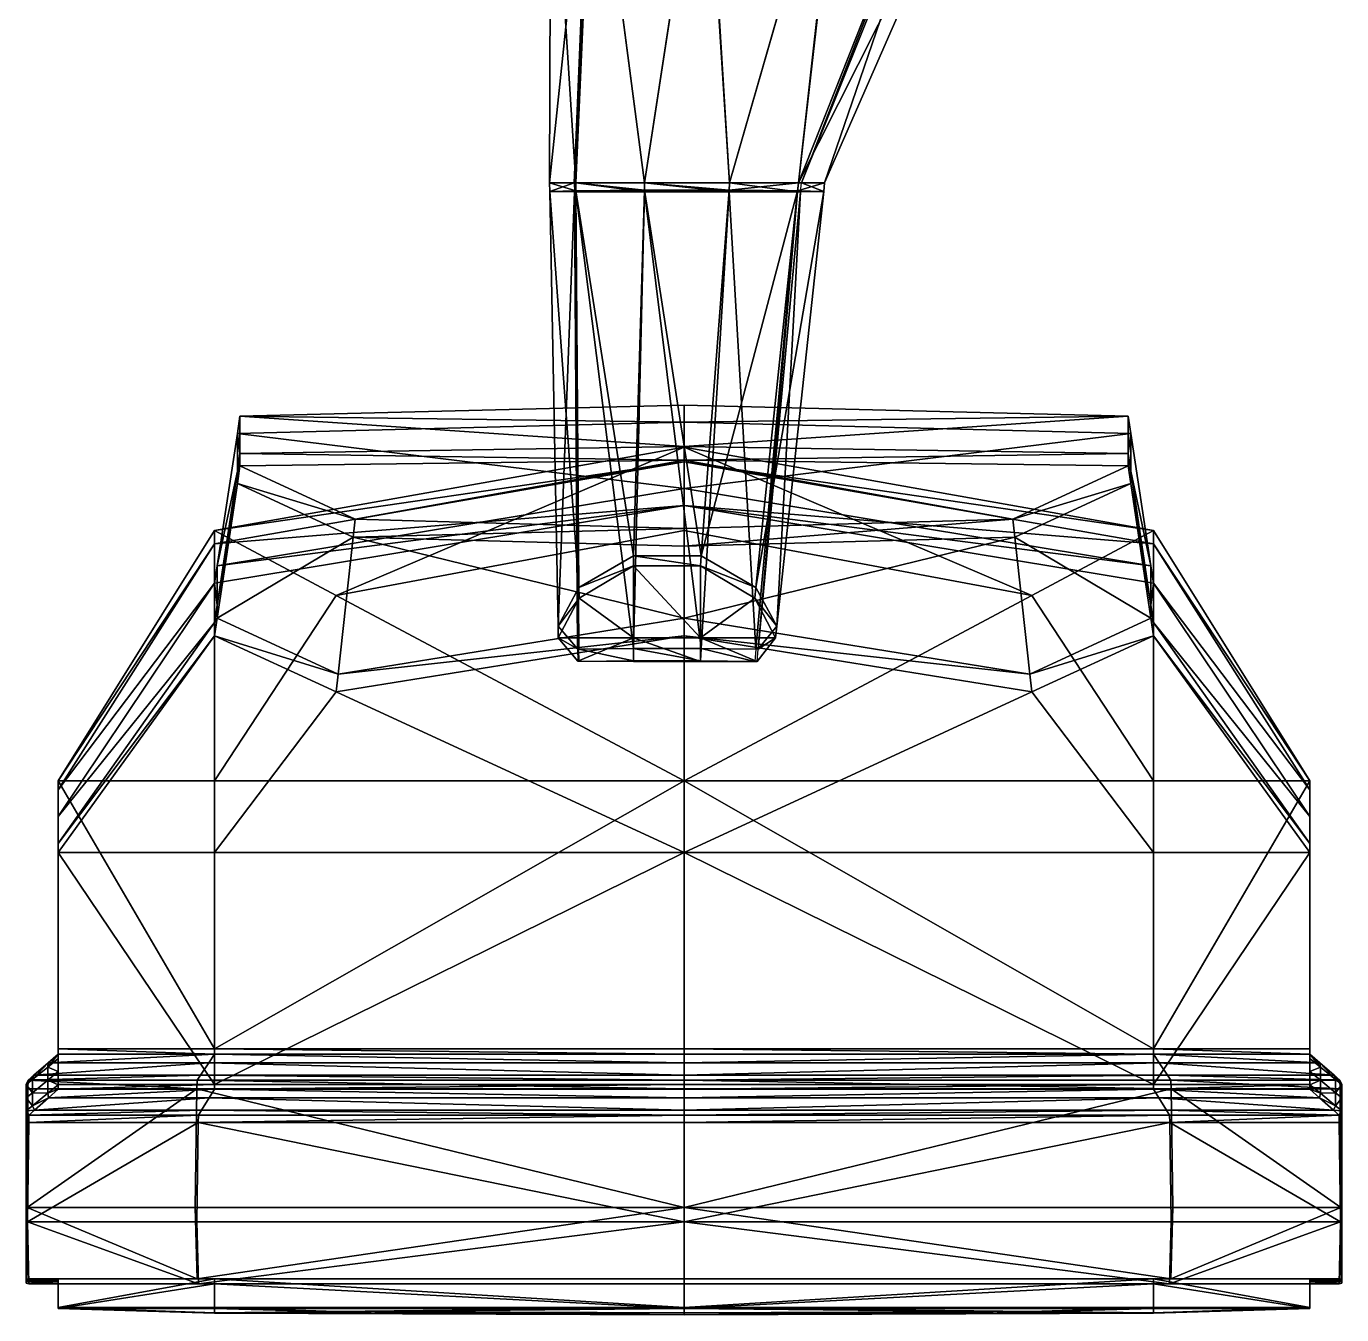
# Model space of a CAD drawing. Header units: centimetres. Extents: x -3.08 to -1.02, y -0.97 to 2.65.
# Drawn here: x -2.0422 to -1.7402, y -0.9738 to -0.6779 of the extents above; entities that cross this region are included whole.
import ezdxf

# ---------------------------------------------------------------- set-up
doc = ezdxf.new("R2010")
doc.units = ezdxf.units.CM
doc.header["$MEASUREMENT"] = 0

msp = doc.modelspace()

# ---------------------------------------------------------------- meshes
at = {"color": 8, "true_color": 0x7f7f7f}
mesh = msp.add_polyface(dxfattribs=at)
corners = [(-1.74748, -0.91376, -0.75315), (-1.74748, -0.85325, -0.75315), (-1.74748, -0.91274, -0.66183), (-1.74748, -0.85119, -0.66183), (-1.78341, -0.79676, -0.75315), (-1.78341, -0.79374, -0.66183), (-1.78341, -0.85119, -0.59132), (-1.78341, -0.91274, -0.59132), (-1.74748, -0.86558, -0.92044), (-1.74748, -0.91991, -0.92044), (-1.74748, -0.86764, -0.99795), (-1.74748, -0.92093, -0.99795), (-1.78341, -0.92093, -1.05465), (-1.78341, -0.86764, -1.05465), (-1.78341, -0.81789, -0.99795), (-1.78341, -0.81487, -0.92044), (-1.74748, -0.85942, -0.8391), (-1.74748, -0.91684, -0.8391), (-1.78341, -0.80582, -0.8391), (-1.78341, -0.81789, -0.99795), (-1.78401, -0.81386, -0.99767), (-1.78341, -0.81487, -0.92044), (-1.78401, -0.81085, -0.92059), (-1.78341, -0.81487, -0.92044), (-1.78401, -0.81085, -0.92059), (-1.78341, -0.80582, -0.8391), (-1.78401, -0.80185, -0.8397), (-1.78864, -0.78005, -0.92172), (-1.78864, -0.78292, -0.99547), (-1.74748, -0.91399, -0.66183), (-1.74748, -0.91499, -0.75315), (-1.78341, -0.91399, -0.59132), (-1.77193, -0.44866, -0.89962), (-1.77321, -0.44658, -0.8994), (-1.78601, -0.44849, -0.85612), (-1.787, -0.44639, -0.85675), (-1.78442, -0.44875, -0.94561), (-1.78568, -0.44672, -0.9451), (-1.77321, -0.44658, -0.8994), (-1.77321, -0.44658, -0.8994), (-1.78568, -0.44672, -0.9451), (-1.78022, -0.4451, -0.89957), (-1.787, -0.44639, -0.85675), (-1.77321, -0.44658, -0.8994), (-1.79258, -0.44466, -0.8608)]
mesh.append_faces([[corners[k] for k in face] for face in [(0, 1, 2), (2, 1, 3), (1, 4, 3), (3, 4, 5), (5, 6, 3), (6, 7, 3), (3, 7, 2), (8, 9, 10), (10, 9, 11), (11, 12, 10), (10, 12, 13), (13, 14, 10), (15, 8, 14), (14, 8, 10), (1, 0, 16), (16, 0, 17), (9, 8, 17), (17, 8, 16), (8, 15, 16), (16, 15, 18), (4, 1, 18), (18, 1, 16), (19, 20, 21), (21, 20, 22), (23, 24, 25), (25, 24, 26), (24, 27, 26), (20, 28, 22), (29, 30, 2), (2, 30, 0), (2, 7, 29), (29, 7, 31), (32, 33, 34), (34, 33, 35), (36, 37, 32), (32, 37, 38), (39, 40, 41), (42, 43, 44)]], dxfattribs={"color": 8})
mesh = msp.add_polyface(dxfattribs=at)
corners = [(-1.99314, -0.77603, -0.92187), (-1.99314, -0.76747, -0.84494), (-1.89119, -0.7744, -0.92187), (-1.89119, -0.76492, -0.84494), (-1.99374, -0.77144, -0.84433), (-1.89119, -0.78408, -0.8397), (-1.89119, -0.76879, -0.84433), (-1.99314, -0.76747, -0.84494), (-1.89119, -0.76492, -0.84494), (-1.99314, -0.77603, -0.92187), (-1.99374, -0.77144, -0.84433), (-1.99314, -0.76747, -0.84494), (-1.88636, -0.62315, -0.87824), (-1.91053, -0.62169, -0.89743), (-1.91202, -0.62368, -0.89707), (-1.91202, -0.62368, -0.89707), (-1.92003, -0.62209, -0.92675), (-1.9218, -0.62385, -0.92719), (-1.92003, -0.62209, -0.92675), (-1.91089, -0.62217, -0.95432), (-1.91263, -0.62381, -0.95513), (-1.91203, -0.62373, -0.95696), (-1.91054, -0.62215, -0.95548), (-1.88646, -0.62383, -0.96938), (-1.88579, -0.62219, -0.96763), (-1.91637, -0.71593, -0.96892), (-1.922, -0.71583, -0.9498), (-1.91638, -0.71387, -0.96881), (-1.92204, -0.71387, -0.94964), (-1.922, -0.71583, -0.9498), (-1.916, -0.71566, -0.93136), (-1.92204, -0.71387, -0.94964), (-1.91601, -0.71387, -0.93108), (-1.916, -0.71566, -0.93136), (-1.90028, -0.71552, -0.91996), (-1.91601, -0.71387, -0.93108), (-1.90023, -0.71387, -0.91962), (-1.90028, -0.71593, -0.97168), (-1.90276, -0.82084, -0.9764), (-1.916, -0.71593, -0.97017), (-1.916, -0.71593, -0.97017), (-1.91561, -0.82089, -0.97429), (-1.9201, -0.81566, -0.95802), (-1.91531, -0.80682, -0.94518), (-1.91531, -0.80682, -0.94518), (-1.90276, -0.79953, -0.93724), (-1.88646, -0.62383, -0.96938), (-1.90023, -0.71387, -0.97159), (-1.91203, -0.62373, -0.95696), (-1.91601, -0.71387, -0.97007), (-1.9218, -0.62385, -0.92719), (-1.91263, -0.62381, -0.95513), (-1.91601, -0.71387, -0.97007), (-1.91203, -0.62373, -0.95696), (-1.90023, -0.71387, -0.97159), (-1.88085, -0.71593, -0.97168), (-1.90028, -0.71593, -0.97168), (-1.90276, -0.79953, -0.93724), (-1.88724, -0.79953, -0.93724), (-1.90028, -0.71552, -0.91996), (-1.88636, -0.62315, -0.87824), (-1.91202, -0.62368, -0.89707), (-1.91202, -0.62368, -0.89707), (-1.9218, -0.62385, -0.92719)]
mesh.append_faces([[corners[k] for k in face] for face in [(0, 1, 2), (2, 1, 3), (4, 5, 6), (4, 6, 7), (7, 6, 8), (9, 10, 11), (12, 13, 14), (15, 16, 17), (18, 19, 17), (17, 19, 20), (21, 22, 23), (23, 22, 24), (25, 26, 27), (27, 26, 28), (29, 30, 31), (31, 30, 32), (33, 34, 35), (35, 34, 36), (37, 38, 39), (40, 41, 25), (25, 42, 26), (29, 43, 30), (44, 45, 33), (33, 45, 34), (46, 47, 48), (48, 47, 49), (50, 51, 28), (28, 51, 27), (52, 27, 53), (53, 27, 51), (54, 55, 56), (39, 49, 37), (37, 49, 47), (57, 58, 59), (60, 61, 36), (36, 61, 35), (62, 63, 32), (32, 63, 31)]], dxfattribs={"color": 8})
mesh = msp.add_polyface(dxfattribs=at)
corners = [(-1.78925, -0.77603, -0.92187), (-1.89119, -0.7744, -0.92187), (-1.78925, -0.76747, -0.84494), (-1.89119, -0.76492, -0.84494), (-1.78864, -0.77144, -0.84433), (-1.78925, -0.77603, -0.92187), (-1.78925, -0.76747, -0.84494), (-1.78864, -0.77144, -0.84433), (-1.78925, -0.76747, -0.84494), (-1.89119, -0.76879, -0.84433), (-1.89119, -0.76492, -0.84494), (-1.88646, -0.62383, -0.96938), (-1.88579, -0.62219, -0.96763), (-1.85485, -0.62384, -0.96939), (-1.85475, -0.62205, -0.96763), (-1.82927, -0.62382, -0.95697), (-1.85891, -0.71387, -0.94964), (-1.85912, -0.71583, -0.9498), (-1.86423, -0.71387, -0.96767), (-1.86442, -0.71593, -0.96778), (-1.88072, -0.71387, -0.91962), (-1.88085, -0.71552, -0.91996), (-1.86494, -0.71387, -0.93108), (-1.86513, -0.71566, -0.93136), (-1.86494, -0.71387, -0.93108), (-1.86513, -0.71566, -0.93136), (-1.85891, -0.71387, -0.94964), (-1.85912, -0.71583, -0.9498), (-1.8699, -0.81566, -0.95802), (-1.87413, -0.82099, -0.97332), (-1.86513, -0.71593, -0.97017), (-1.86513, -0.71593, -0.97017), (-1.87469, -0.82095, -0.97536), (-1.88085, -0.71593, -0.97168), (-1.88724, -0.79953, -0.93724), (-1.87469, -0.80682, -0.94518), (-1.82793, -0.62333, -0.95339), (-1.82927, -0.62382, -0.95697), (-1.86494, -0.71387, -0.97007), (-1.81913, -0.62296, -0.92697), (-1.82927, -0.62382, -0.95697), (-1.86494, -0.71387, -0.97007), (-1.85485, -0.62384, -0.96939), (-1.88072, -0.71387, -0.97159), (-1.88072, -0.71387, -0.97159), (-1.88085, -0.71593, -0.97168), (-1.90023, -0.71387, -0.97159), (-1.90028, -0.71552, -0.91996), (-1.88085, -0.71552, -0.91996), (-1.90023, -0.71387, -0.91962), (-1.88072, -0.71387, -0.91962), (-1.88724, -0.82084, -0.9764), (-1.90028, -0.71593, -0.97168), (-1.88724, -0.79953, -0.93724), (-1.82879, -0.62259, -0.89666), (-1.81913, -0.62296, -0.92697), (-1.85452, -0.62267, -0.87802), (-1.88636, -0.62315, -0.87824), (-1.85485, -0.62384, -0.96939), (-1.88646, -0.62383, -0.96938), (-1.82879, -0.62259, -0.89666), (-1.85452, -0.62267, -0.87802)]
mesh.append_faces([[corners[k] for k in face] for face in [(0, 1, 2), (2, 1, 3), (4, 5, 6), (7, 8, 9), (9, 8, 10), (11, 12, 13), (13, 14, 15), (16, 17, 18), (18, 17, 19), (20, 21, 22), (22, 21, 23), (24, 25, 26), (26, 25, 27), (17, 28, 19), (19, 29, 30), (31, 32, 33), (21, 34, 23), (25, 35, 27), (36, 18, 37), (37, 18, 38), (39, 16, 36), (36, 16, 18), (40, 41, 42), (42, 41, 43), (41, 31, 43), (43, 31, 33), (44, 45, 46), (47, 48, 49), (49, 48, 50), (45, 51, 52), (47, 53, 48), (54, 24, 55), (55, 24, 26), (56, 57, 50), (50, 57, 49), (58, 44, 59), (59, 44, 46), (60, 61, 22), (22, 61, 20)]], dxfattribs={"color": 8})
mesh = msp.add_polyface(dxfattribs=at)
corners = [(-1.89119, -0.79374, -0.59132), (-1.81135, -0.80864, -0.6096), (-1.89119, -0.77459, -0.66183), (-1.78341, -0.79374, -0.66183), (-1.78341, -0.79676, -0.75315), (-1.89119, -0.77793, -0.75315), (-1.89119, -0.7744, -0.92187), (-1.78925, -0.77603, -0.92187), (-1.89119, -0.77756, -0.99519), (-1.78925, -0.77889, -0.99519), (-1.81568, -0.79109, -1.03491), (-1.89119, -0.79324, -1.04882), (-1.89119, -0.78795, -0.8391), (-1.78341, -0.80582, -0.8391), (-1.78341, -0.80582, -0.8391), (-1.78401, -0.80185, -0.8397), (-1.89119, -0.78795, -0.8391), (-1.89119, -0.78408, -0.8397), (-1.78401, -0.80185, -0.8397), (-1.78864, -0.78005, -0.92172), (-1.78864, -0.77144, -0.84433), (-1.78864, -0.77144, -0.84433), (-1.89119, -0.76879, -0.84433), (-1.8118, -0.82668, -1.03943), (-1.89119, -0.81386, -1.05405), (-1.81523, -0.7952, -1.03543), (-1.89119, -0.79728, -1.04942), (-1.8118, -0.82668, -1.03943), (-1.81523, -0.7952, -1.03543), (-1.78401, -0.81386, -0.99767), (-1.78864, -0.78292, -0.99547), (-1.78401, -0.81085, -0.92059), (-1.78864, -0.78292, -0.99547), (-1.78864, -0.78005, -0.92172), (-1.78925, -0.77603, -0.92187), (-1.81568, -0.79109, -1.03491), (-1.89119, -0.79324, -1.04882), (-1.81568, -0.79109, -1.03491), (-1.78925, -0.77889, -0.99519), (-1.78925, -0.77889, -0.99519), (-1.78925, -0.77603, -0.92187), (-1.86442, -0.71593, -0.96778), (-1.8699, -0.81566, -0.95802), (-1.87413, -0.82099, -0.97332), (-1.86513, -0.71593, -0.97017), (-1.87469, -0.82095, -0.97536), (-1.88085, -0.71593, -0.97168), (-1.87469, -0.82095, -0.97536), (-1.88724, -0.82084, -0.9764), (-1.86513, -0.71566, -0.93136), (-1.88724, -0.79953, -0.93724), (-1.87469, -0.80682, -0.94518), (-1.85912, -0.71583, -0.9498), (-1.87469, -0.80682, -0.94518), (-1.8699, -0.81566, -0.95802), (-1.87495, -0.80928, -0.94555), (-1.88741, -0.80179, -0.93771), (-1.88741, -0.81835, -0.95824), (-1.87495, -0.80928, -0.94555), (-1.88741, -0.80179, -0.93771), (-1.87495, -0.80928, -0.94555), (-1.90282, -0.80179, -0.93771), (-1.88741, -0.81835, -0.95824), (-1.88741, -0.80179, -0.93771), (-1.88724, -0.79953, -0.93724), (-1.90276, -0.79953, -0.93724), (-1.88741, -0.80179, -0.93771)]
mesh.append_faces([[corners[k] for k in face] for face in [(0, 1, 2), (2, 1, 3), (4, 5, 3), (3, 5, 2), (6, 7, 8), (8, 7, 9), (9, 10, 8), (8, 10, 11), (5, 4, 12), (12, 4, 13), (14, 15, 16), (16, 15, 17), (18, 19, 20), (15, 21, 17), (17, 21, 22), (23, 24, 25), (25, 24, 26), (27, 28, 29), (29, 28, 30), (31, 32, 33), (19, 34, 20), (25, 26, 35), (35, 26, 36), (28, 37, 30), (30, 37, 38), (32, 39, 33), (33, 39, 40), (41, 42, 43), (44, 43, 45), (46, 47, 48), (49, 50, 51), (52, 53, 54), (53, 55, 54), (56, 57, 58), (50, 59, 51), (51, 59, 60), (61, 62, 63), (64, 65, 66)]], dxfattribs={"color": 8})
mesh = msp.add_polyface(dxfattribs=at)
corners = [(-1.99898, -0.79676, -0.75315), (-1.99898, -0.79374, -0.66183), (-1.89119, -0.77793, -0.75315), (-1.89119, -0.77459, -0.66183), (-1.97103, -0.80864, -0.6096), (-1.89119, -0.79374, -0.59132), (-1.89119, -0.79324, -1.04882), (-1.96671, -0.79109, -1.03491), (-1.89119, -0.77756, -0.99519), (-1.99314, -0.77889, -0.99519), (-1.99314, -0.77603, -0.92187), (-1.89119, -0.7744, -0.92187), (-1.99898, -0.80582, -0.8391), (-1.89119, -0.78795, -0.8391), (-1.99898, -0.81487, -0.92044), (-1.99898, -0.80582, -0.8391), (-1.99838, -0.81085, -0.92059), (-1.99838, -0.80185, -0.8397), (-1.99898, -0.80582, -0.8391), (-1.89119, -0.78795, -0.8391), (-1.99838, -0.80185, -0.8397), (-1.89119, -0.78408, -0.8397), (-1.99374, -0.77144, -0.84433), (-1.99374, -0.78005, -0.92172), (-1.99374, -0.77144, -0.84433), (-1.99838, -0.81386, -0.99767), (-1.99838, -0.81085, -0.92059), (-1.99374, -0.78292, -0.99547), (-1.99374, -0.78005, -0.92172), (-1.96716, -0.7952, -1.03543), (-1.99838, -0.81386, -0.99767), (-1.99374, -0.78292, -0.99547), (-1.89119, -0.81386, -1.05405), (-1.96716, -0.7952, -1.03543), (-1.89119, -0.79728, -1.04942), (-1.99314, -0.77603, -0.92187), (-1.99314, -0.77889, -0.99519), (-1.99314, -0.77603, -0.92187), (-1.96671, -0.79109, -1.03491), (-1.99314, -0.77889, -0.99519), (-1.89119, -0.79324, -1.04882), (-1.96671, -0.79109, -1.03491), (-1.916, -0.71593, -0.97017), (-1.90276, -0.82084, -0.9764), (-1.91531, -0.82095, -0.97536), (-1.91531, -0.82095, -0.97536), (-1.91561, -0.82089, -0.97429), (-1.916, -0.71593, -0.97017), (-1.9201, -0.81566, -0.95802), (-1.91637, -0.71593, -0.96892), (-1.9201, -0.81566, -0.95802), (-1.91531, -0.80682, -0.94518), (-1.922, -0.71583, -0.9498), (-1.90282, -0.80179, -0.93771), (-1.91529, -0.80928, -0.94555), (-1.90282, -0.81835, -0.95824), (-1.91529, -0.80928, -0.94555), (-1.91529, -0.80928, -0.94555), (-1.90282, -0.80179, -0.93771), (-1.91531, -0.80682, -0.94518), (-1.90276, -0.79953, -0.93724), (-1.90028, -0.71593, -0.97168), (-1.88724, -0.82084, -0.9764), (-1.90276, -0.82084, -0.9764), (-1.88741, -0.80179, -0.93771), (-1.90276, -0.79953, -0.93724), (-1.90282, -0.80179, -0.93771)]
mesh.append_faces([[corners[k] for k in face] for face in [(0, 1, 2), (2, 1, 3), (1, 4, 3), (3, 4, 5), (6, 7, 8), (8, 7, 9), (9, 10, 8), (8, 10, 11), (12, 0, 13), (13, 0, 2), (14, 15, 16), (16, 15, 17), (18, 19, 20), (20, 19, 21), (20, 21, 22), (16, 17, 23), (23, 17, 24), (25, 26, 27), (27, 26, 28), (29, 30, 31), (32, 33, 34), (23, 24, 35), (27, 28, 36), (36, 28, 37), (29, 31, 38), (38, 31, 39), (34, 33, 40), (40, 33, 41), (42, 43, 44), (45, 46, 47), (46, 48, 49), (50, 51, 52), (53, 54, 55), (51, 50, 56), (57, 58, 59), (59, 58, 60), (61, 62, 63), (64, 65, 66)]], dxfattribs={"color": 8})
mesh = msp.add_polyface(dxfattribs=at)
corners = [(-2.03491, -0.91376, -0.75315), (-2.03491, -0.91274, -0.66183), (-2.03491, -0.85325, -0.75315), (-2.03491, -0.85119, -0.66183), (-1.99898, -0.91274, -0.59132), (-1.99898, -0.85119, -0.59132), (-1.97103, -0.80864, -0.6096), (-1.99898, -0.79374, -0.66183), (-1.99898, -0.79676, -0.75315), (-2.03491, -0.91991, -0.92044), (-2.03491, -0.91684, -0.8391), (-2.03491, -0.86558, -0.92044), (-2.03491, -0.85942, -0.8391), (-1.99898, -0.80582, -0.8391), (-1.99898, -0.81487, -0.92044), (-2.03491, -0.92093, -0.99795), (-2.03491, -0.86764, -0.99795), (-1.99898, -0.81789, -0.99795), (-1.97103, -0.83079, -1.03995), (-1.99898, -0.86764, -1.05465), (-1.99898, -0.92093, -1.05465), (-1.97103, -0.83079, -1.03995), (-1.99898, -0.81789, -0.99795), (-1.97059, -0.82668, -1.03943), (-1.99838, -0.81386, -0.99767), (-1.99898, -0.81789, -0.99795), (-1.99898, -0.81487, -0.92044), (-1.99838, -0.81386, -0.99767), (-1.99838, -0.81085, -0.92059), (-1.96716, -0.7952, -1.03543), (-2.03491, -0.91399, -0.66183), (-2.03716, -0.91596, -0.66129), (-1.99898, -0.91399, -0.59132), (-2.0003, -0.91596, -0.58961), (-2.03491, -0.91499, -0.75315), (-2.03729, -0.91696, -0.75315), (-2.03491, -0.91499, -0.75315), (-2.03491, -0.91399, -0.66183), (-1.99898, -0.91399, -0.59132)]
mesh.append_faces([[corners[k] for k in face] for face in [(0, 1, 2), (2, 1, 3), (1, 4, 3), (3, 4, 5), (6, 7, 5), (5, 7, 3), (7, 8, 3), (3, 8, 2), (9, 10, 11), (11, 10, 12), (10, 0, 12), (12, 0, 2), (8, 13, 2), (2, 13, 12), (13, 14, 12), (12, 14, 11), (15, 9, 16), (16, 9, 11), (14, 17, 11), (11, 17, 16), (18, 19, 17), (17, 19, 16), (19, 20, 16), (16, 20, 15), (21, 22, 23), (23, 22, 24), (25, 26, 27), (27, 26, 28), (23, 24, 29), (30, 31, 32), (32, 31, 33), (34, 35, 30), (30, 35, 31), (10, 36, 0), (1, 0, 37), (37, 0, 36), (37, 38, 1), (1, 38, 4)]], dxfattribs={"color": 8})
mesh = msp.add_polyface(dxfattribs=at)
corners = [(-1.89119, -0.79374, -0.59132), (-1.97103, -0.80864, -0.6096), (-1.89119, -0.85119, -0.56781), (-1.99898, -0.85119, -0.59132), (-1.99898, -0.91274, -0.59132), (-1.89119, -0.91274, -0.56781), (-1.89119, -0.92093, -1.07355), (-1.99898, -0.92093, -1.05465), (-1.89119, -0.86764, -1.07355), (-1.99898, -0.86764, -1.05465), (-1.97103, -0.83079, -1.03995), (-1.89119, -0.81789, -1.05465), (-1.97103, -0.83079, -1.03995), (-1.97059, -0.82668, -1.03943), (-1.89119, -0.81789, -1.05465), (-1.89119, -0.81386, -1.05405), (-1.96716, -0.7952, -1.03543), (-1.89119, -0.91399, -0.56781), (-1.99898, -0.91399, -0.59132), (-1.89119, -0.91596, -0.56548), (-2.0003, -0.91596, -0.58961), (-1.89119, -0.91999, -0.56069), (-2.003, -0.91999, -0.5861), (-1.89119, -0.92195, -0.56068), (-1.89119, -0.91884, -0.56206), (-2.00223, -0.91884, -0.5871), (-1.89119, -0.91999, -0.56069), (-2.003, -0.91999, -0.5861), (-1.89119, -0.92201, -1.07355), (-1.99898, -0.92201, -1.05465), (-1.89119, -0.91399, -0.56781), (-1.99898, -0.91399, -0.59132), (-1.92005, -0.81835, -0.95824), (-1.91558, -0.82372, -0.97443), (-1.90282, -0.81835, -0.95824), (-1.90282, -0.82376, -0.97413), (-1.88741, -0.81835, -0.95824), (-1.90282, -0.81835, -0.95824), (-1.88741, -0.82379, -0.97377), (-1.90282, -0.82376, -0.97413), (-1.87495, -0.82377, -0.97549), (-1.88741, -0.82379, -0.97377), (-1.88741, -0.82366, -0.97653), (-1.88741, -0.82379, -0.97377), (-1.90282, -0.82376, -0.97413), (-1.88741, -0.82366, -0.97653), (-1.90282, -0.82366, -0.97653), (-1.91529, -0.80928, -0.94555), (-1.9201, -0.81566, -0.95802), (-1.91561, -0.82089, -0.97429), (-1.92005, -0.81835, -0.95824), (-1.91558, -0.82372, -0.97443), (-1.91529, -0.80928, -0.94555), (-1.9201, -0.81566, -0.95802), (-1.92005, -0.81835, -0.95824), (-1.90282, -0.80179, -0.93771), (-1.91529, -0.82377, -0.97549), (-1.91531, -0.82095, -0.97536), (-1.90282, -0.82366, -0.97653), (-1.90276, -0.82084, -0.9764), (-1.88724, -0.82084, -0.9764), (-1.88741, -0.82366, -0.97653), (-1.90276, -0.82084, -0.9764), (-1.90282, -0.82366, -0.97653)]
mesh.append_faces([[corners[k] for k in face] for face in [(0, 1, 2), (2, 1, 3), (3, 4, 2), (2, 4, 5), (6, 7, 8), (8, 7, 9), (9, 10, 8), (8, 10, 11), (12, 13, 14), (14, 13, 15), (13, 16, 15), (17, 18, 19), (19, 18, 20), (21, 22, 23), (24, 25, 26), (26, 25, 27), (28, 29, 6), (6, 29, 7), (5, 4, 30), (30, 4, 31), (19, 20, 24), (24, 20, 25), (32, 33, 34), (34, 33, 35), (36, 37, 38), (38, 37, 39), (40, 41, 42), (43, 44, 45), (45, 44, 46), (34, 47, 32), (48, 49, 50), (50, 49, 51), (52, 53, 54), (37, 36, 55), (56, 57, 58), (58, 57, 59), (60, 61, 62), (62, 61, 63)]], dxfattribs={"color": 8})
mesh = msp.add_polyface(dxfattribs=at)
corners = [(-1.81135, -0.80864, -0.6096), (-1.78341, -0.85119, -0.59132), (-1.78341, -0.79374, -0.66183), (-1.89119, -0.91274, -0.56781), (-1.78341, -0.91274, -0.59132), (-1.89119, -0.85119, -0.56781), (-1.89119, -0.79374, -0.59132), (-1.89119, -0.81789, -1.05465), (-1.81135, -0.83079, -1.03995), (-1.89119, -0.86764, -1.07355), (-1.78341, -0.86764, -1.05465), (-1.78341, -0.92093, -1.05465), (-1.89119, -0.92093, -1.07355), (-1.81135, -0.83079, -1.03995), (-1.78341, -0.81789, -0.99795), (-1.78341, -0.86764, -1.05465), (-1.81135, -0.83079, -1.03995), (-1.8118, -0.82668, -1.03943), (-1.78341, -0.81789, -0.99795), (-1.78401, -0.81386, -0.99767), (-1.81135, -0.83079, -1.03995), (-1.89119, -0.81789, -1.05465), (-1.8118, -0.82668, -1.03943), (-1.89119, -0.81386, -1.05405), (-1.89119, -0.91399, -0.56781), (-1.89119, -0.91596, -0.56548), (-1.78341, -0.91399, -0.59132), (-1.78209, -0.91596, -0.58961), (-1.89119, -0.92201, -1.07355), (-1.78341, -0.92201, -1.05465), (-1.89119, -0.92398, -1.07591), (-1.78219, -0.92398, -1.05647), (-1.89119, -0.92195, -0.56068), (-1.77936, -0.92195, -0.58606), (-1.89119, -0.91999, -0.56069), (-1.77939, -0.91999, -0.5861), (-1.89119, -0.91884, -0.56206), (-1.89119, -0.91999, -0.56069), (-1.78016, -0.91884, -0.5871), (-1.77939, -0.91999, -0.5861), (-1.89119, -0.92201, -1.07355), (-1.78341, -0.92201, -1.05465), (-1.89119, -0.91399, -0.56781), (-1.78341, -0.91399, -0.59132), (-1.89119, -0.92686, -1.07935), (-1.78041, -0.92686, -1.05913), (-1.87019, -0.81835, -0.95824), (-1.88741, -0.81835, -0.95824), (-1.87439, -0.82381, -0.97347), (-1.88741, -0.82379, -0.97377), (-1.87439, -0.82381, -0.97347), (-1.88741, -0.82379, -0.97377), (-1.87495, -0.82377, -0.97549), (-1.8699, -0.81566, -0.95802), (-1.87019, -0.81835, -0.95824), (-1.87413, -0.82099, -0.97332), (-1.87439, -0.82381, -0.97347), (-1.8699, -0.81566, -0.95802), (-1.87495, -0.80928, -0.94555), (-1.87019, -0.81835, -0.95824), (-1.87495, -0.80928, -0.94555), (-1.87469, -0.82095, -0.97536), (-1.87495, -0.82377, -0.97549), (-1.88724, -0.82084, -0.9764), (-1.88741, -0.82366, -0.97653)]
mesh.append_faces([[corners[k] for k in face] for face in [(0, 1, 2), (3, 4, 5), (5, 4, 1), (1, 0, 5), (5, 0, 6), (7, 8, 9), (9, 8, 10), (10, 11, 9), (9, 11, 12), (13, 14, 15), (16, 17, 18), (18, 17, 19), (20, 21, 22), (22, 21, 23), (24, 25, 26), (26, 25, 27), (28, 29, 30), (30, 29, 31), (32, 33, 34), (34, 33, 35), (36, 37, 38), (38, 37, 39), (12, 11, 40), (40, 11, 41), (42, 43, 3), (3, 43, 4), (30, 31, 44), (44, 31, 45), (25, 36, 27), (27, 36, 38), (46, 47, 48), (48, 47, 49), (50, 51, 52), (53, 54, 55), (55, 54, 56), (57, 58, 59), (60, 47, 46), (61, 62, 63), (63, 62, 64)]], dxfattribs={"color": 8})
mesh = msp.add_polyface(dxfattribs=at)
corners = [(-2.03491, -0.91499, -0.75315), (-2.03491, -0.918, -0.8391), (-2.03729, -0.91696, -0.75315), (-2.03729, -0.91997, -0.8391), (-2.03491, -0.92101, -0.92044), (-2.03729, -0.92298, -0.92044), (-2.03491, -0.92201, -0.99795), (-2.03711, -0.92398, -0.99859), (-1.99898, -0.92201, -1.05465), (-2.00019, -0.92398, -1.05647), (-1.89119, -0.92195, -0.56068), (-2.003, -0.91999, -0.5861), (-2.00303, -0.92195, -0.58606), (-2.04181, -0.92195, -0.66017), (-2.0418, -0.91999, -0.66017), (-2.0422, -0.92099, -0.75315), (-2.0422, -0.92292, -0.75315), (-2.0422, -0.92581, -0.8391), (-2.0422, -0.924, -0.8391), (-2.0408, -0.92285, -0.8391), (-2.0408, -0.92586, -0.92044), (-2.0422, -0.924, -0.8391), (-2.0408, -0.91984, -0.75315), (-2.0422, -0.92099, -0.75315), (-2.04047, -0.91884, -0.66049), (-2.0418, -0.91999, -0.66017), (-2.00223, -0.91884, -0.5871), (-2.003, -0.91999, -0.5861), (-2.03491, -0.92093, -0.99795), (-1.99898, -0.92093, -1.05465), (-2.03491, -0.92201, -0.99795), (-1.99898, -0.92201, -1.05465), (-2.03491, -0.92101, -0.92044), (-2.03491, -0.91991, -0.92044), (-2.03491, -0.91684, -0.8391), (-2.03491, -0.918, -0.8391), (-2.03491, -0.91499, -0.75315), (-2.03716, -0.91596, -0.66129), (-2.0003, -0.91596, -0.58961)]
mesh.append_faces([[corners[k] for k in face] for face in [(0, 1, 2), (2, 1, 3), (1, 4, 3), (3, 4, 5), (4, 6, 5), (5, 6, 7), (6, 8, 7), (7, 8, 9), (10, 11, 12), (13, 12, 14), (14, 12, 11), (14, 15, 13), (13, 15, 16), (17, 16, 18), (18, 16, 15), (19, 20, 21), (22, 19, 23), (23, 19, 21), (22, 23, 24), (24, 23, 25), (24, 25, 26), (26, 25, 27), (28, 29, 30), (30, 29, 31), (30, 32, 28), (28, 32, 33), (34, 33, 35), (35, 33, 32), (35, 36, 34), (5, 7, 20), (3, 5, 19), (19, 5, 20), (2, 3, 22), (22, 3, 19), (2, 22, 37), (37, 22, 24), (37, 24, 38), (38, 24, 26)]], dxfattribs={"color": 8})
mesh = msp.add_polyface(dxfattribs=at)
corners = [(-1.74748, -0.91499, -0.75315), (-1.74748, -0.91399, -0.66183), (-1.74509, -0.91696, -0.75315), (-1.74522, -0.91596, -0.66129), (-1.78341, -0.91399, -0.59132), (-1.78209, -0.91596, -0.58961), (-1.74748, -0.92201, -0.99795), (-1.74528, -0.92398, -0.99859), (-1.78341, -0.92201, -1.05465), (-1.78219, -0.92398, -1.05647), (-1.74748, -0.92101, -0.92044), (-1.74509, -0.92298, -0.92044), (-1.74748, -0.918, -0.8391), (-1.74509, -0.91997, -0.8391), (-1.74059, -0.91999, -0.66017), (-1.77939, -0.91999, -0.5861), (-1.74058, -0.92195, -0.66017), (-1.77936, -0.92195, -0.58606), (-1.74019, -0.92099, -0.75315), (-1.74019, -0.92292, -0.75315), (-1.74019, -0.924, -0.8391), (-1.74159, -0.91984, -0.75315), (-1.74191, -0.91884, -0.66049), (-1.74019, -0.92099, -0.75315), (-1.74059, -0.91999, -0.66017), (-1.74159, -0.92285, -0.8391), (-1.74019, -0.924, -0.8391), (-1.78016, -0.91884, -0.5871), (-1.77939, -0.91999, -0.5861), (-1.74748, -0.91376, -0.75315), (-1.74748, -0.91499, -0.75315), (-1.74748, -0.91684, -0.8391), (-1.74748, -0.918, -0.8391), (-1.74748, -0.92101, -0.92044), (-1.74748, -0.91991, -0.92044), (-1.74748, -0.92093, -0.99795), (-1.74748, -0.92201, -0.99795), (-1.78341, -0.92201, -1.05465), (-1.78341, -0.92093, -1.05465)]
mesh.append_faces([[corners[k] for k in face] for face in [(0, 1, 2), (2, 1, 3), (1, 4, 3), (3, 4, 5), (6, 7, 8), (8, 7, 9), (10, 11, 6), (6, 11, 7), (0, 2, 12), (12, 2, 13), (12, 13, 10), (10, 13, 11), (14, 15, 16), (16, 15, 17), (18, 19, 20), (16, 19, 14), (14, 19, 18), (21, 22, 23), (23, 22, 24), (21, 23, 25), (25, 23, 26), (22, 27, 24), (24, 27, 28), (29, 30, 31), (31, 30, 32), (33, 34, 32), (32, 34, 31), (35, 34, 36), (36, 34, 33), (36, 37, 35), (35, 37, 38), (2, 3, 21), (21, 3, 22), (2, 21, 13), (13, 21, 25), (13, 25, 11), (3, 5, 22), (22, 5, 27)]], dxfattribs={"color": 8})
mesh = msp.add_polyface(dxfattribs=at)
corners = [(-2.03491, -0.97238, -0.92044), (-2.03491, -0.96658, -0.92044), (-2.03491, -0.97241, -0.99795), (-2.03491, -0.96671, -0.99795), (-2.03491, -0.97221, -0.75315), (-2.03491, -0.96575, -0.75315), (-2.03491, -0.9723, -0.8391), (-2.03491, -0.96616, -0.8391), (-2.0422, -0.96575, -0.75315), (-2.0418, -0.96561, -0.66017), (-2.0422, -0.94958, -0.75315), (-2.04199, -0.94917, -0.66013), (-2.04181, -0.92195, -0.66017), (-2.0422, -0.92292, -0.75315), (-2.0422, -0.96658, -0.92044), (-2.0422, -0.96616, -0.8391), (-2.0422, -0.95206, -0.92044), (-2.0422, -0.95082, -0.8391), (-2.0422, -0.92581, -0.8391), (-2.0422, -0.9287, -0.92044), (-2.04163, -0.96671, -0.9999), (-2.04191, -0.95248, -0.99998), (-2.04165, -0.92966, -0.99991), (-2.03491, -0.96575, -0.75315), (-2.03491, -0.96561, -0.66183), (-2.0422, -0.96575, -0.75315), (-2.0418, -0.96561, -0.66017), (-2.03491, -0.96658, -0.92044), (-2.03491, -0.96616, -0.8391), (-2.0422, -0.96658, -0.92044), (-2.0422, -0.96616, -0.8391), (-2.03491, -0.96671, -0.99795), (-2.04163, -0.96671, -0.9999), (-2.0422, -0.924, -0.8391), (-2.0422, -0.92701, -0.92044), (-2.04163, -0.92802, -0.9999), (-2.0408, -0.92586, -0.92044), (-2.04034, -0.92686, -0.99953), (-2.0422, -0.92701, -0.92044), (-2.04163, -0.92802, -0.9999), (-2.0422, -0.924, -0.8391), (-2.03711, -0.92398, -0.99859)]
mesh.append_faces([[corners[k] for k in face] for face in [(0, 1, 2), (2, 1, 3), (4, 5, 6), (6, 5, 7), (7, 1, 6), (6, 1, 0), (8, 9, 10), (10, 9, 11), (12, 13, 11), (11, 13, 10), (14, 15, 16), (16, 15, 17), (15, 8, 17), (17, 8, 10), (13, 18, 10), (10, 18, 17), (18, 19, 17), (17, 19, 16), (20, 14, 21), (21, 14, 16), (19, 22, 16), (16, 22, 21), (23, 24, 25), (25, 24, 26), (27, 28, 29), (29, 28, 30), (28, 23, 30), (30, 23, 25), (27, 29, 31), (31, 29, 32), (33, 34, 18), (18, 34, 19), (22, 19, 35), (35, 19, 34), (36, 37, 38), (38, 37, 39), (40, 36, 38), (36, 41, 37)]], dxfattribs={"color": 8})
mesh = msp.add_polyface(dxfattribs=at)
corners = [(-1.99898, -0.97347, -0.99795), (-1.99898, -0.97347, -0.92044), (-2.03491, -0.97241, -0.99795), (-2.03491, -0.97238, -0.92044), (-2.03491, -0.96671, -0.99795), (-1.99898, -0.96671, -1.05465), (-1.99898, -0.97241, -1.05465), (-1.97103, -0.9732, -1.03995), (-2.03491, -0.9723, -0.8391), (-1.99898, -0.97345, -0.8391), (-1.99898, -0.97343, -0.75315), (-2.03491, -0.97221, -0.75315), (-2.03491, -0.97219, -0.66183), (-1.99898, -0.97342, -0.66183), (-1.97103, -0.9731, -0.6096), (-1.99898, -0.97219, -0.59132), (-1.99898, -0.96561, -0.59132), (-2.03491, -0.96561, -0.66183), (-2.03491, -0.96575, -0.75315), (-1.89119, -0.94917, -0.56052), (-2.00303, -0.92195, -0.58606), (-2.00343, -0.94917, -0.58555), (-2.003, -0.96561, -0.5861), (-2.0418, -0.96561, -0.66017), (-2.04199, -0.94917, -0.66013), (-2.04181, -0.92195, -0.66017), (-2.04165, -0.92966, -0.99991), (-2.00271, -0.92966, -1.06023), (-2.04191, -0.95248, -0.99998), (-2.00303, -0.95248, -1.06071), (-2.00269, -0.96671, -1.06019), (-2.04163, -0.96671, -0.9999), (-2.03491, -0.96561, -0.66183), (-1.99898, -0.96561, -0.59132), (-2.0418, -0.96561, -0.66017), (-2.003, -0.96561, -0.5861), (-2.03491, -0.96671, -0.99795), (-2.04163, -0.96671, -0.9999), (-1.99898, -0.96671, -1.05465), (-2.00269, -0.96671, -1.06019), (-2.04163, -0.92802, -0.9999), (-2.00269, -0.92802, -1.06019), (-2.04034, -0.92686, -0.99953), (-2.00197, -0.92686, -1.05913), (-2.04163, -0.92802, -0.9999), (-2.00269, -0.92802, -1.06019), (-2.03711, -0.92398, -0.99859), (-2.00019, -0.92398, -1.05647)]
mesh.append_faces([[corners[k] for k in face] for face in [(0, 1, 2), (2, 1, 3), (4, 5, 2), (2, 5, 6), (7, 0, 6), (6, 0, 2), (3, 1, 8), (8, 1, 9), (9, 10, 8), (8, 10, 11), (11, 10, 12), (12, 10, 13), (14, 15, 13), (13, 15, 12), (15, 16, 12), (12, 16, 17), (17, 18, 12), (12, 18, 11), (19, 20, 21), (21, 22, 19), (23, 22, 24), (24, 22, 21), (21, 20, 24), (24, 20, 25), (26, 27, 28), (28, 27, 29), (29, 30, 28), (28, 30, 31), (32, 33, 34), (34, 33, 35), (36, 37, 38), (38, 37, 39), (40, 41, 26), (26, 41, 27), (42, 43, 44), (44, 43, 45), (46, 47, 42), (42, 47, 43)]], dxfattribs={"color": 8})
mesh = msp.add_polyface(dxfattribs=at)
corners = [(-1.89119, -0.96561, -0.56781), (-1.99898, -0.96561, -0.59132), (-1.89119, -0.97219, -0.56781), (-1.99898, -0.97219, -0.59132), (-1.97103, -0.9731, -0.6096), (-1.89119, -0.97342, -0.59132), (-1.89119, -0.97347, -1.05465), (-1.97103, -0.9732, -1.03995), (-1.89119, -0.97241, -1.07355), (-1.99898, -0.97241, -1.05465), (-1.99898, -0.96671, -1.05465), (-1.89119, -0.96671, -1.07355), (-1.89119, -0.97383, -0.92044), (-1.99898, -0.97347, -0.92044), (-1.89119, -0.97383, -0.99795), (-1.99898, -0.97347, -0.99795), (-1.89119, -0.97383, -0.75315), (-1.99898, -0.97343, -0.75315), (-1.89119, -0.97383, -0.8391), (-1.99898, -0.97345, -0.8391), (-1.89119, -0.97342, -0.59132), (-1.97103, -0.9731, -0.6096), (-1.89119, -0.97383, -0.66183), (-1.99898, -0.97342, -0.66183), (-1.89119, -0.92195, -0.56068), (-2.00303, -0.92195, -0.58606), (-1.89119, -0.94917, -0.56052), (-2.003, -0.96561, -0.5861), (-1.89119, -0.96561, -0.56069), (-1.89119, -0.96671, -1.08073), (-2.00269, -0.96671, -1.06019), (-1.89119, -0.95248, -1.08084), (-2.00303, -0.95248, -1.06071), (-2.00271, -0.92966, -1.06023), (-1.89119, -0.92966, -1.08074), (-1.89119, -0.96561, -0.56781), (-1.89119, -0.96561, -0.56069), (-1.99898, -0.96561, -0.59132), (-2.003, -0.96561, -0.5861), (-1.89119, -0.96671, -1.07355), (-1.99898, -0.96671, -1.05465), (-1.89119, -0.96671, -1.08073), (-2.00269, -0.96671, -1.06019), (-1.89119, -0.92201, -1.07355), (-1.89119, -0.92398, -1.07591), (-1.99898, -0.92201, -1.05465), (-2.00019, -0.92398, -1.05647), (-1.89119, -0.92802, -1.08073), (-2.00269, -0.92802, -1.06019), (-1.89119, -0.92686, -1.07935), (-1.89119, -0.92802, -1.08073), (-2.00197, -0.92686, -1.05913), (-2.00269, -0.92802, -1.06019)]
mesh.append_faces([[corners[k] for k in face] for face in [(0, 1, 2), (2, 1, 3), (3, 4, 2), (2, 4, 5), (6, 7, 8), (8, 7, 9), (9, 10, 8), (8, 10, 11), (12, 13, 14), (14, 13, 15), (15, 7, 14), (14, 7, 6), (16, 17, 18), (18, 17, 19), (19, 13, 18), (18, 13, 12), (20, 21, 22), (22, 21, 23), (23, 17, 22), (22, 17, 16), (24, 25, 26), (26, 27, 28), (29, 30, 31), (31, 30, 32), (32, 33, 31), (31, 33, 34), (35, 36, 37), (37, 36, 38), (39, 40, 41), (41, 40, 42), (43, 44, 45), (45, 44, 46), (34, 33, 47), (47, 33, 48), (49, 50, 51), (51, 50, 52), (44, 49, 46), (46, 49, 51)]], dxfattribs={"color": 8})
mesh = msp.add_polyface(dxfattribs=at)
corners = [(-1.89119, -0.97342, -0.59132), (-1.81135, -0.9731, -0.6096), (-1.89119, -0.97219, -0.56781), (-1.78341, -0.97219, -0.59132), (-1.78341, -0.96561, -0.59132), (-1.89119, -0.96561, -0.56781), (-1.89119, -0.96671, -1.07355), (-1.78341, -0.96671, -1.05465), (-1.89119, -0.97241, -1.07355), (-1.78341, -0.97241, -1.05465), (-1.81135, -0.9732, -1.03995), (-1.89119, -0.97347, -1.05465), (-1.89119, -0.97383, -0.99795), (-1.78341, -0.97347, -0.99795), (-1.78341, -0.97347, -0.92044), (-1.89119, -0.97383, -0.92044), (-1.78341, -0.97342, -0.66183), (-1.89119, -0.97383, -0.8391), (-1.78341, -0.97345, -0.8391), (-1.78341, -0.97343, -0.75315), (-1.89119, -0.97383, -0.75315), (-1.81135, -0.9732, -1.03995), (-1.78341, -0.97241, -1.05465), (-1.78341, -0.97347, -0.99795), (-1.89119, -0.97383, -0.66183), (-1.78341, -0.97342, -0.66183), (-1.81135, -0.9731, -0.6096), (-1.89119, -0.97342, -0.59132), (-1.89119, -0.96561, -0.56069), (-1.77939, -0.96561, -0.5861), (-1.89119, -0.94917, -0.56052), (-1.77896, -0.94917, -0.58555), (-1.77936, -0.92195, -0.58606), (-1.89119, -0.92195, -0.56068), (-1.89119, -0.92966, -1.08074), (-1.77968, -0.92966, -1.06023), (-1.89119, -0.95248, -1.08084), (-1.77935, -0.95248, -1.06071), (-1.7797, -0.96671, -1.06019), (-1.89119, -0.96671, -1.08073), (-1.89119, -0.96561, -0.56781), (-1.78341, -0.96561, -0.59132), (-1.89119, -0.96561, -0.56069), (-1.77939, -0.96561, -0.5861), (-1.89119, -0.96671, -1.07355), (-1.89119, -0.96671, -1.08073), (-1.78341, -0.96671, -1.05465), (-1.7797, -0.96671, -1.06019), (-1.89119, -0.92802, -1.08073), (-1.7797, -0.92802, -1.06019), (-1.89119, -0.92686, -1.07935), (-1.78041, -0.92686, -1.05913), (-1.89119, -0.92802, -1.08073), (-1.7797, -0.92802, -1.06019)]
mesh.append_faces([[corners[k] for k in face] for face in [(0, 1, 2), (2, 1, 3), (3, 4, 2), (2, 4, 5), (6, 7, 8), (8, 7, 9), (9, 10, 8), (8, 10, 11), (11, 10, 12), (12, 10, 13), (13, 14, 12), (12, 14, 15), (1, 16, 3), (15, 14, 17), (17, 14, 18), (18, 19, 17), (17, 19, 20), (21, 22, 23), (20, 19, 24), (24, 19, 25), (25, 26, 24), (24, 26, 27), (28, 29, 30), (30, 29, 31), (31, 32, 30), (30, 32, 33), (34, 35, 36), (36, 35, 37), (37, 38, 36), (36, 38, 39), (40, 41, 42), (42, 41, 43), (44, 45, 46), (46, 45, 47), (48, 49, 34), (34, 49, 35), (50, 51, 52), (52, 51, 53)]], dxfattribs={"color": 8})
mesh = msp.add_polyface(dxfattribs=at)
corners = [(-1.74019, -0.96575, -0.75315), (-1.74019, -0.94958, -0.75315), (-1.74059, -0.96561, -0.66017), (-1.74039, -0.94917, -0.66013), (-1.74019, -0.92292, -0.75315), (-1.74058, -0.92195, -0.66017), (-1.77936, -0.92195, -0.58606), (-1.77896, -0.94917, -0.58555), (-1.77939, -0.96561, -0.5861), (-1.74019, -0.95206, -0.92044), (-1.74019, -0.96658, -0.92044), (-1.74048, -0.95248, -0.99998), (-1.7797, -0.96671, -1.06019), (-1.77935, -0.95248, -1.06071), (-1.77968, -0.92966, -1.06023), (-1.74074, -0.92966, -0.99991), (-1.74019, -0.9287, -0.92044), (-1.74019, -0.92581, -0.8391), (-1.74019, -0.95082, -0.8391), (-1.74019, -0.96616, -0.8391), (-1.74076, -0.92802, -0.9999), (-1.7797, -0.92802, -1.06019), (-1.74019, -0.92701, -0.92044), (-1.74019, -0.924, -0.8391), (-1.74159, -0.92285, -0.8391), (-1.74019, -0.924, -0.8391), (-1.74159, -0.92586, -0.92044), (-1.74019, -0.92701, -0.92044), (-1.74205, -0.92686, -0.99953), (-1.74076, -0.92802, -0.9999), (-1.78041, -0.92686, -1.05913), (-1.7797, -0.92802, -1.06019), (-1.74509, -0.92298, -0.92044), (-1.74528, -0.92398, -0.99859), (-1.78219, -0.92398, -1.05647)]
mesh.append_faces([[corners[k] for k in face] for face in [(0, 1, 2), (2, 1, 3), (1, 4, 3), (3, 4, 5), (5, 6, 3), (3, 6, 7), (7, 8, 3), (3, 8, 2), (9, 10, 11), (11, 12, 13), (13, 14, 11), (11, 14, 15), (16, 9, 15), (15, 9, 11), (4, 1, 17), (17, 1, 18), (1, 0, 18), (19, 9, 18), (9, 16, 18), (18, 16, 17), (15, 14, 20), (20, 14, 21), (22, 16, 20), (20, 16, 15), (16, 22, 17), (17, 22, 23), (23, 4, 17), (24, 25, 26), (26, 25, 27), (26, 27, 28), (28, 27, 29), (28, 29, 30), (30, 29, 31), (32, 24, 26), (32, 26, 33), (33, 26, 28), (33, 28, 34), (34, 28, 30)]], dxfattribs={"color": 8})
mesh = msp.add_polyface(dxfattribs=at)
corners = [(-1.78341, -0.97342, -0.66183), (-1.78341, -0.97343, -0.75315), (-1.74748, -0.97219, -0.66183), (-1.74748, -0.97221, -0.75315), (-1.74748, -0.96575, -0.75315), (-1.74748, -0.96561, -0.66183), (-1.78341, -0.96561, -0.59132), (-1.78341, -0.97219, -0.59132), (-1.74748, -0.97238, -0.92044), (-1.78341, -0.97347, -0.92044), (-1.74748, -0.97241, -0.99795), (-1.78341, -0.97347, -0.99795), (-1.78341, -0.97241, -1.05465), (-1.78341, -0.96671, -1.05465), (-1.74748, -0.96671, -0.99795), (-1.74748, -0.96658, -0.92044), (-1.74748, -0.96616, -0.8391), (-1.74748, -0.9723, -0.8391), (-1.78341, -0.97345, -0.8391), (-1.74048, -0.95248, -0.99998), (-1.74019, -0.96658, -0.92044), (-1.74076, -0.96671, -0.9999), (-1.7797, -0.96671, -1.06019), (-1.74019, -0.95082, -0.8391), (-1.74019, -0.96575, -0.75315), (-1.74019, -0.96616, -0.8391), (-1.74019, -0.95206, -0.92044), (-1.74748, -0.96575, -0.75315), (-1.74019, -0.96575, -0.75315), (-1.74748, -0.96561, -0.66183), (-1.74059, -0.96561, -0.66017), (-1.78341, -0.96561, -0.59132), (-1.77939, -0.96561, -0.5861), (-1.74748, -0.96658, -0.92044), (-1.74748, -0.96671, -0.99795), (-1.74019, -0.96658, -0.92044), (-1.74076, -0.96671, -0.9999), (-1.78341, -0.96671, -1.05465), (-1.7797, -0.96671, -1.06019), (-1.74748, -0.96616, -0.8391), (-1.74019, -0.96616, -0.8391)]
mesh.append_faces([[corners[k] for k in face] for face in [(0, 1, 2), (2, 1, 3), (3, 4, 2), (2, 4, 5), (5, 6, 2), (2, 6, 7), (7, 0, 2), (8, 9, 10), (10, 9, 11), (11, 12, 10), (12, 13, 10), (10, 13, 14), (14, 15, 10), (10, 15, 8), (16, 4, 17), (17, 4, 3), (3, 1, 17), (17, 1, 18), (18, 9, 17), (17, 9, 8), (8, 15, 17), (17, 15, 16), (19, 20, 21), (21, 22, 19), (23, 24, 25), (20, 26, 25), (27, 28, 29), (29, 28, 30), (29, 30, 31), (31, 30, 32), (33, 34, 35), (35, 34, 36), (34, 37, 36), (36, 37, 38), (27, 39, 28), (28, 39, 40), (39, 33, 40), (40, 33, 35)]], dxfattribs={"color": 8})

doc.saveas('drawing.dxf')
